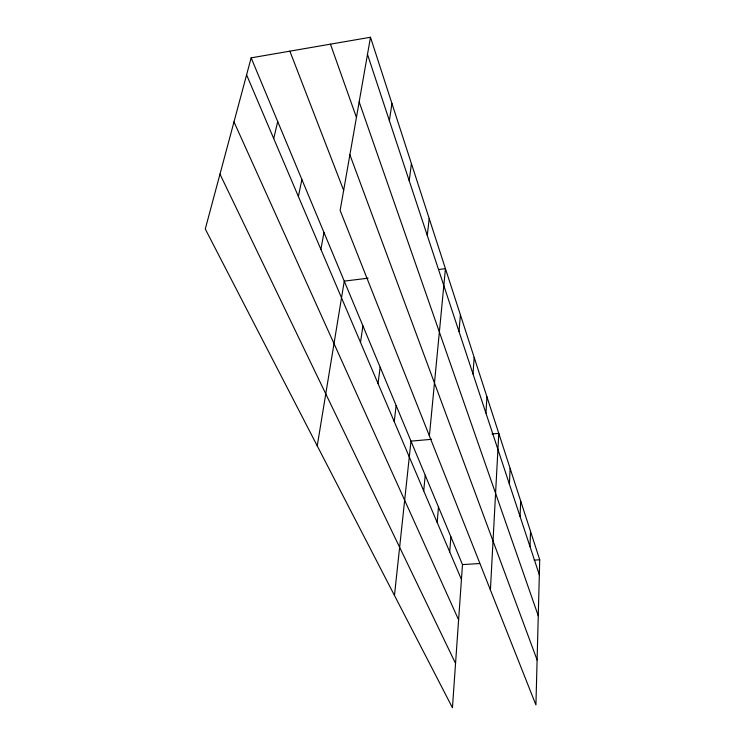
<?xml version="1.0" encoding="UTF-8"?>
<svg xmlns="http://www.w3.org/2000/svg" width="745" height="745" viewBox="0 0 745 745"><rect width="100%" height="100%" fill="white"/><g stroke="black" fill="none" stroke-linecap="round" stroke-linejoin="round"><path stroke-width="1.12" d="M370.488 37.25L539.725 559.774L535.925 704.947L340.139 210.435L370.488 37.25L251.149 57.849L205.275 229.013L452.438 707.75L462.487 564.608L251.149 57.849M530.021 546.653L530.514 531.343M520.075 516.509L520.671 500.938M509.394 484.185L510.12 468.363M490.406 589.984L498.787 433.367L492.017 433.963M485.936 413.112L486.941 396.815M473.001 373.943L474.183 357.423M449.701 551.905L450.883 536.782M459.004 331.572L460.401 314.846M437.157 522.431L438.488 507.066M423.719 490.881L425.218 475.263M429.39 435.862L445.445 268.684L438.675 269.522M394.468 595.469L410.989 441.133L431.597 439.308M427.285 235.504L429.185 218.462M394.235 421.623L396.144 405.541M409.21 180.765L411.417 163.621M378.013 383.535L380.164 367.229M360.496 342.393L362.927 325.882M389.365 120.662L391.945 103.481M317.24 445.873L344.255 281.126L368.104 278.192M320.89 249.361L323.982 232.514M298.382 196.484L301.893 179.536M273.722 138.57L277.708 121.556M462.487 564.608L479.678 563.527M534.128 560.128L539.725 559.774M219.98 174.144L455.549 663.413M233.986 121.882L458.603 619.84M246.586 74.845L461.444 579.47M289.87 51.172L343.696 190.431M349.889 154.783L537.098 659.94M330.445 44.16L356.324 117.105M359.165 101.897L538.253 615.752M367.49 54.394L539.333 574.833"/></g></svg>
